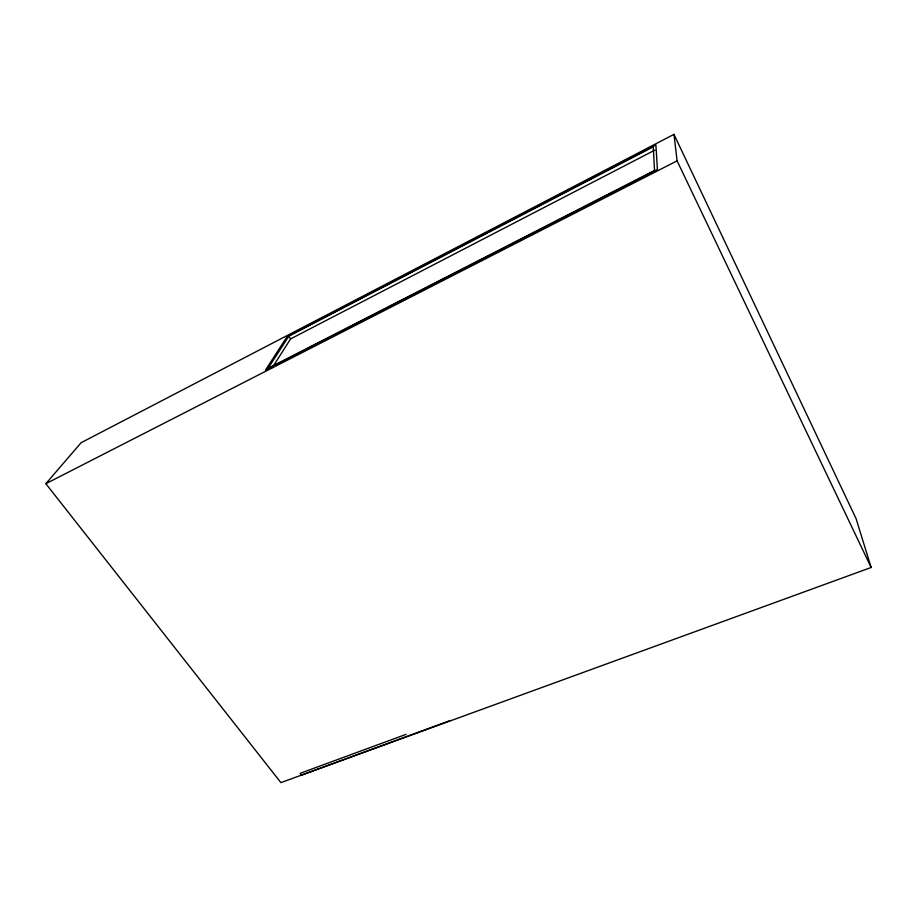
<?xml version="1.0" encoding="UTF-8"?>
<svg xmlns="http://www.w3.org/2000/svg" width="917" height="917" viewBox="0 0 917 917"><rect width="100%" height="100%" fill="white"/><g stroke="black" fill="none" stroke-linecap="round" stroke-linejoin="round"><path stroke-width="1.38" d="M272.292 367.602L290.586 338.912L654.841 150.113M288.798 336.172L268.096 368.336L654.532 170.459L653.248 146.812L288.798 336.172L290.586 338.912M45.85 483.695L81.097 442.716L673.961 134.375L856.1 518.69L871.15 567.485L280.9 782.625L45.85 483.695L677.09 160.853L673.961 134.375M406.082 734.345L300.077 773.363L301.452 775.14L450.35 720.464M677.09 160.853L871.15 567.485M287.078 336.677L265.46 370.113L657.42 169.485L655.896 145.001L287.078 336.677"/></g></svg>
